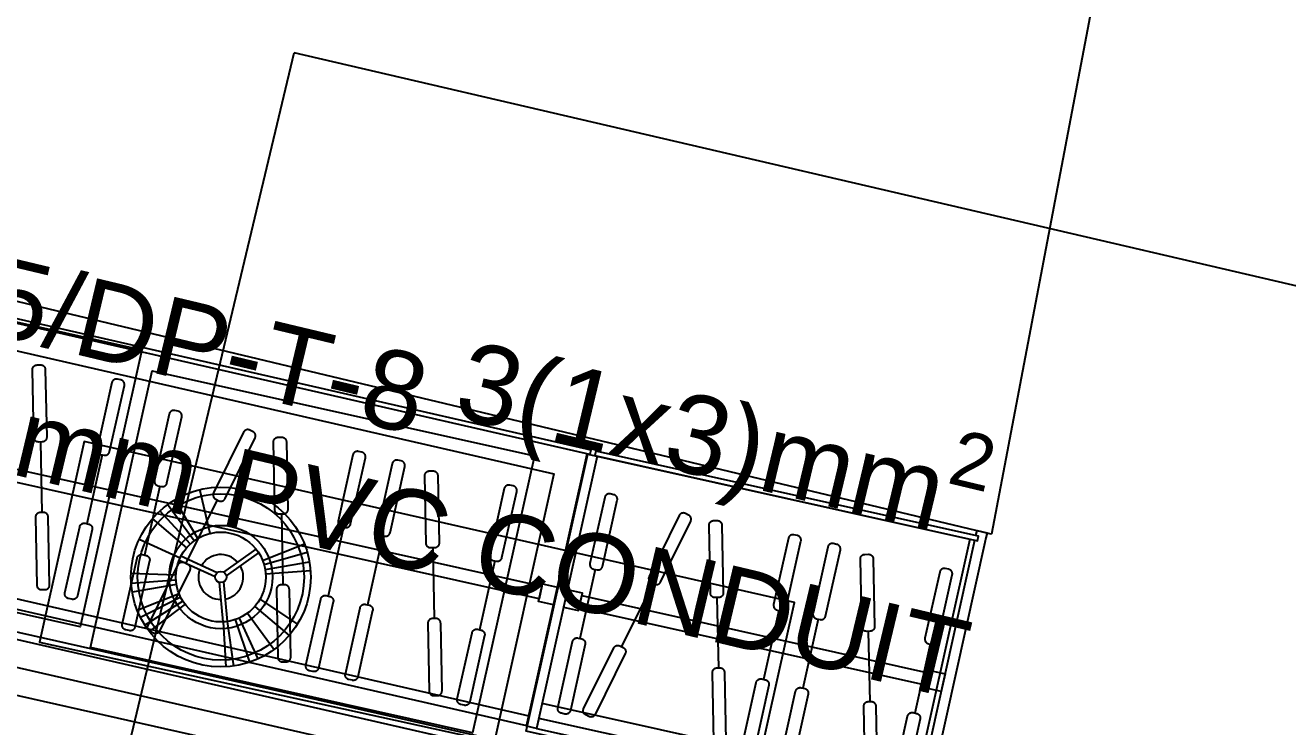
# Model space of a CAD drawing. Extents: x -678889171 to 586587, y -792238163 to 335485.
# Drawn here: x 76712 to 79168, y 23012 to 24378 of the extents above; entities that cross this region are included whole.
import ezdxf
from ezdxf import colors
from ezdxf.entities.mleader import LeaderData, LeaderLine
from ezdxf.math import Vec2, Vec3
from ezdxf.xclip import XClip

# ---------------------------------------------------------------- set-up
doc = ezdxf.new("R2010")
doc.units = 0
doc.header["$MEASUREMENT"] = 0
doc.header["$XCLIPFRAME"] = 2
doc.layers.get('0').update_dxf_attribs({"color": 8})
for name, color, linetype in [('9TH-FURN$0$A-SITE-PATT', 252, 'Continuous'), ('9TH-FURN$0$XR-A-TYP-7-8-9-10$0$TYPICAL TYPES$0$I-EQPM', 252, 'Continuous'), ('9TH-FURN$0$XR-A-TYP-7-8-9-10$0$TYPICAL TYPES$0$I-FURN', 252, 'Continuous'), ('E-TEXT', 3, 'Continuous'), ('XR-A-7TH8TH$0$XR-A-TYP-7-8-9-10$0$A-WALL', 252, 'Continuous'), ('XR-A-9TH-FLOOR$0$A-WALL', 252, 'Continuous'), ('XR-A-TYP.furn$0$2ND-FURN$0$XREF1$0$I-FURN', 252, 'Continuous'), ('XR-A-TYP.furn$0$2ND-FURN$0$XREF1$0$XREF_1BR$0$I-FURN', 252, 'Continuous')]:
    doc.layers.add(name, color=color, linetype=linetype)
doc.styles.get("Standard").update_dxf_attribs({"font": 'arial.ttf'})

# ---------------------------------------------------------------- blocks, each defined once
blk = doc.blocks.new('9TH-FURN$0$XR-A-TYP-7-8-9-10$0$TYPICAL TYPES$0$T-lamp')
for p, q in [((-0.001382774731780501, 0.08748907319889554), (-0.002765549463504158, 0.1749781463978053)), ((-0.03685997040935263, 0.07935737254082653), (-0.06875697268154113, 0.1609269358694121)), ((-0.02109759772733355, 0.08491843948930011), (-0.04219519545463868, 0.1698368789786002)), ((0.01686304560624308, 0.08585969769363544), (0.033726091212543, 0.1717193953872709)), ((0.02520280534272956, 0.08379181701108962), (0.05040561068545912, 0.1675836340221508)), ((0.04014586550880495, 0.07774676506267042), (0.08029173101758147, 0.1554935301253551)), ((0.04667724612633606, 0.07401003100407877), (0.0933544922526437, 0.1480200620081433)), ((-0.07889810106058803, 0.0378330496285173), (-0.1577962021211761, 0.0756660992570346)), ((-0.07483080043735413, 0.04534976627354581), (-0.1496616008747367, 0.09069953254709162)), ((0.001223331024419849, 0.01086887148599658), (0.03990641712334764, 0.07786994200291986)), ((-0.0826328985263558, 0.02877592876514257), (-0.1652657970526832, 0.05755185753032777)), ((0.008801053305120377, 0.00649387148737901), (0.04748413940407659, 0.07349494200430229)), ((-0.08505681644069796, 0.02053260753378083), (-0.1701136328813675, 0.04106521506756167)), ((-0.01002438432954023, 0.004374999998617568), (-0.08739055652742422, 0.004374999998617568)), ((0.08745049231913526, 0.002943023666333033), (0.174900984638299, 0.005886047332637645)), ((-0.01002438432954023, -0.004374999998617568), (-0.08739055652742422, -0.004374999998617568)), ((0.001223331024419849, -0.01086887148599658), (0.03990641712334764, -0.07786994200291986)), ((0.008801053305120377, -0.00649387148737901), (0.04748413940407659, -0.07349494200430229)), ((0.08505681644069796, -0.02053260753380926), (0.1701136328813675, -0.04106521506761851)), ((0.08653558545827877, -0.01295540213779134), (0.173071170916586, -0.02591080427555426)), ((0.08737997856039215, -0.004581412658481554), (0.1747599571207843, -0.009162825316920475)), ((0.07483080043735413, -0.04534976627354581), (0.1496616008747367, -0.0906995325470632)), ((0.07889810106055961, -0.03783304962855993), (0.1577962021211761, -0.07566609925709145)), ((0.06928195055166952, -0.05344400174874409), (0.138563901103339, -0.1068880034974455)), ((-0.03249049224331202, -0.08124418692403879), (-0.0649809844865672, -0.162488373848106)), ((-0.007159133188082478, -0.08720663281630436), (-0.01431826637616496, -0.1744132656325945)), ((0.001382774731723657, -0.08748907319889554), (0.002765549463504158, -0.1749781463978053)), ((0.01117099337798777, -0.08678397837222462), (0.02234198675597554, -0.1735679567444492)), ((0.02109759772730513, -0.08491843948930011), (0.04219519545461026, -0.1698368789786144)), ((0.04354374302988617, -0.07589593163082498), (0.0870874860597155, -0.15179186326165))]:
    blk.add_line(p, q)
for radius in [0.1749999999447027, 0.16187499994885, 0.1006249999682041, 0.08749999997235136, 0.01093749999654392]:
    blk.add_circle((0, 0), radius)
for start, end in [(65.73917047762941, 174.2608295223939), (305.7391704778918, 54.26082952210819), (185.7391704776061, 294.2608295223706)]:
    blk.add_arc((0, 0), 0.04374999998617568, start, end)
blk = doc.blocks.new('XR-A-7TH8TH')
at = {"layer": 'XR-A-7TH8TH$0$XR-A-TYP-7-8-9-10$0$A-WALL'}
for p, q in [((81654.76168647711, 9188.114606282426), (78560.49860841589, 9884.142185184428)), ((81287.07801560608, 9147.82339740895), (78533.54007645255, 9767.207818466219))]:
    blk.add_line(p, q, dxfattribs=at)
blk = doc.blocks.new('XR-A-TYP.furn$0$2ND-FURN$0$XREF1$0$XREF_1BR$0$A$C0C3539C5')
at = {"layer": 'XR-A-TYP.furn$0$2ND-FURN$0$XREF1$0$XREF_1BR$0$I-FURN', "ltscale": 0.5}
for p, q in [((-0.06875678366395777, -1.20792265079217e-13), (0.06875678366389648, 1.13686837721616e-13)), ((-0.06875678366395732, -0.0830000000003146), (0.06875678366435523, -0.08300000000042829)), ((-0.06875678366350302, -0.161510574540106), (0.06875678366492322, -0.1615105745402161)), ((-0.06679417772255647, -0.2767052583998328), (0.06679417772159324, -0.2440842147474331)), ((-0.06679417772256091, -0.4045252790950862), (0.06679417772159324, -0.4371463227474823)), ((-0.06875678366350302, -0.527658958865235), (0.06875678366492277, -0.5276589588653486)), ((-0.06875678366304827, -0.6061695334050263), (0.06875678366537796, -0.60616953340514)), ((-0.06679417768963658, -0.7061918151438977), (0.06679417775451757, -0.7388128587962939)), ((-0.06875678363057869, -0.8293254949140465), (0.0687567836978471, -0.8293254949141602)), ((-0.06875678363012394, -0.9078360694538379), (0.06875678369830229, -0.9078360694539516))]:
    blk.add_line(p, q, dxfattribs=at)
for points in [[(-0.2097567836644889, -0.01250000000004903, -0.4142135623730951), (-0.2187567836650155, -0.003500000000034476), (-0.2187567836650151, 0.003499999999913683, -0.4142135623730951), (-0.2097567836644889, 0.01250000000004192), (-0.07775678366357441, 0.01250000000015916, -0.4142135623730951), (-0.06875678366395777, 0.003500000000137504), (-0.06875678366395821, -0.003500000000148162, -0.4142135623730951), (-0.07775678366402916, -0.01249999999981988)], [(0.2097567836648824, -0.0124999999998181, 0.4142135623730951), (0.2187567836653552, -0.003499999999919012), (0.2187567836649573, 0.003500000000142833, 0.4142135623730951), (0.2097567836648824, 0.01250000000016094), (0.07775678366436578, 0.01250000000015561, 0.4142135623730951), (0.06875678366435478, 0.003500000000141057), (0.06875678366390003, -0.00350000000014461, 0.4142135623730951), (0.07775678366442618, -0.01250000000004903)], [(-0.2097567836644889, -0.09550000000047021, -0.4142135623730951), (-0.2187567836645035, -0.08650000000034552), (-0.218756783664503, -0.07950000000039736, -0.4142135623730951), (-0.2097567836644889, -0.07050000000037926), (-0.07775678366397187, -0.07050000000038281, -0.4142135623730951), (-0.06875678366395732, -0.07950000000040092), (-0.06875678366395777, -0.08650000000046276, -0.4142135623730951), (-0.07775678366351713, -0.09550000000058745)], [(0.2097567836649432, -0.09550000000046843, 0.4142135623730951), (0.2187567836649578, -0.08650000000034552), (0.2187567836649609, -0.07950000000039559, 0.4142135623730951), (0.2097567836649432, -0.07050000000026557), (0.07775678366442662, -0.07050000000038281, 0.4142135623730951), (0.06875678366441207, -0.07950000000039736), (0.06875678366441162, -0.08650000000022828, 0.4142135623730951), (0.07775678366442662, -0.09550000000036007)], [(-0.2097567836644889, -0.1740105745404925, -0.4142135623730951), (-0.2187567836649618, -0.1650105745403643), (-0.2187567836639954, -0.1580105745401887, -0.4142135623730951), (-0.2097567836644889, -0.1490105745401706), (-0.07775678366351757, -0.1490105745401706, -0.4142135623730951), (-0.06875678366350657, -0.158010574540306), (-0.06875678366396132, -0.165010574540478, -0.4142135623730951), (-0.07775678366397232, -0.1740105745406062)], [(0.2097567836649428, -0.1740105745402616, 0.4142135623730951), (0.2187567836654121, -0.1650105745402506), (0.2187567836649578, -0.1580105745403007, 0.4142135623730951), (0.2097567836649428, -0.1490105745401706), (0.07775678366442618, -0.1490105745401742, 0.4142135623730951), (0.06875678366441207, -0.1580105745401887), (0.06875678366395688, -0.1650105745402506, 0.4142135623730951), (0.07775678366442618, -0.1740105745404925)], [(0.2067347053171034, -0.2227793153916764, 0.4142135623730951), (0.2133428227839995, -0.2119012280803627), (0.211682278954981, -0.2051010373336322, 0.4142135623730951), (0.2008041916437224, -0.1984929198672507), (0.07257202327411916, -0.2298060320625872, 0.4142135623730951), (0.06596390580773415, -0.2406841193738973), (0.06762444963589997, -0.2474843101209707, 0.4142135623730951), (0.0785025369474961, -0.254092427587242)], [(-0.2008041916443557, -0.322296553279898, -0.4142135623730951), (-0.2116822789560087, -0.3156884358135112), (-0.2133428227845693, -0.3088882450666723, -0.4142135623730951), (-0.2067347053177291, -0.2980101577553587), (-0.07850253694767106, -0.2666970455597983, -0.4142135623730951), (-0.0676244496368672, -0.2733051630262935), (-0.06596390580830347, -0.2801053537733686, -0.4142135623730951), (-0.07257202327474888, -0.2909834410843395)], [(-0.2008041916443521, -0.3589339842150139, 0.4142135623730951), (-0.2116822789560051, -0.3655421016812888), (-0.2133428227845688, -0.3723422924281312, 0.4142135623730951), (-0.2067347053177295, -0.3832203797395568), (-0.07850253694766751, -0.4145334919351171, 0.4142135623730951), (-0.0676244496368672, -0.4079253744685065), (-0.06596390580830347, -0.4011251837215504, 0.4142135623730951), (-0.07257202327474532, -0.3902470964105795)], [(0.2067347053171029, -0.4584512221032355, -0.4142135623730951), (0.2133428227839995, -0.4693293094144373), (0.211682278954981, -0.4761295001612815, -0.4142135623730951), (0.200804191643726, -0.4827376176275475), (0.07257202327411516, -0.4514245054322163, -0.4142135623730951), (0.06596390580773415, -0.4405464181210181), (0.06762444963589997, -0.4337462273739483, -0.4142135623730951), (0.07850253694749254, -0.4271381099075633)], [(-0.2097567836644889, -0.5401589588655042, -0.4142135623730951), (-0.2187567836649582, -0.5311589588653796), (-0.2187567836639919, -0.5241589588653177, -0.4142135623730951), (-0.2097567836644889, -0.5151589588653032), (-0.07775678366351757, -0.5151589588653032, -0.4142135623730951), (-0.06875678366350302, -0.5241589588654314), (-0.06875678366395777, -0.5311589588653796, -0.4142135623730951), (-0.07775678366397232, -0.5401589588656179)], [(0.2097567836649423, -0.5401589588652769, 0.4142135623730951), (0.2187567836654116, -0.5311589588652623), (0.2187567836649578, -0.5241589588653159, 0.4142135623730951), (0.2097567836649428, -0.5151589588651859), (0.07775678366442618, -0.5151589588653032, 0.4142135623730951), (0.06875678366441162, -0.5241589588653142), (0.06875678366395688, -0.5311589588652623, 0.4142135623730951), (0.07775678366442573, -0.5401589588653941)], [(-0.2097567836640342, -0.6186695334052992, -0.4142135623730951), (-0.2187567836645035, -0.6096695334051709), (-0.2187567836635371, -0.6026695334051091, -0.4142135623730951), (-0.2097567836640342, -0.5936695334050945), (-0.07775678366300598, -0.5936695334050945, -0.4142135623730951), (-0.06875678366304827, -0.6026695334052228), (-0.06875678366350302, -0.6096695334052846, -0.4142135623730951), (-0.07775678366351757, -0.6186695334054093)], [(0.2097567836653971, -0.6186695334050665, 0.4142135623730951), (0.2187567836658699, -0.6096695334050555), (0.2187567836654156, -0.602669533405221, 0.4142135623730951), (0.2097567836653975, -0.593669533405091), (0.07775678366488092, -0.5936695334050945, 0.4142135623730951), (0.06875678366492322, -0.6026695334051055), (0.06875678366441473, -0.6096695334050573, 0.4142135623730951), (0.07775678366488092, -0.6186695334052992)], [(-0.2008041916114283, -0.6606005202638254, 0.4142135623730951), (-0.2116822789230808, -0.6672086377301003), (-0.2133428227516445, -0.6740088284769428, 0.4142135623730951), (-0.2067347052848052, -0.6848869157883684), (-0.07850253691474318, -0.7162000279839287, 0.4142135623730951), (-0.06762444960394287, -0.7095919105173181), (-0.06596390577537914, -0.7027917197703619, 0.4142135623730951), (-0.072572023241821, -0.6919136324593911)], [(0.2067347053500272, -0.7601177581520471, -0.4142135623730951), (0.2133428228169238, -0.7709958454632488), (0.2116822789879054, -0.7777960362100913, -0.4142135623730951), (0.2008041916766503, -0.7844041536763591), (0.07257202330703949, -0.7530910414810279, -0.4142135623730951), (0.06596390584065848, -0.7422129541698297), (0.0676244496688243, -0.7354127634227599, -0.4142135623730951), (0.07850253698041687, -0.7288046459563748)], [(-0.2097567836315646, -0.8418254949143158, -0.4142135623730951), (-0.2187567836320339, -0.8328254949141911), (-0.2187567836310675, -0.8258254949141293, -0.4142135623730951), (-0.2097567836315646, -0.8168254949141147), (-0.07775678363059324, -0.8168254949141147, -0.4142135623730951), (-0.06875678363057869, -0.825825494914243), (-0.06875678363103344, -0.8328254949141911, -0.4142135623730951), (-0.07775678363104799, -0.8418254949144295)], [(0.2097567836978667, -0.8418254949140884, 0.4142135623730951), (0.218756783698336, -0.8328254949140739), (0.2187567836978821, -0.8258254949141275, 0.4142135623730951), (0.2097567836978671, -0.8168254949139975), (0.0777567836973505, -0.8168254949141147, 0.4142135623730951), (0.06875678369733595, -0.8258254949141257), (0.06875678369688121, -0.8328254949140739, 0.4142135623730951), (0.07775678369735006, -0.8418254949142057)], [(-0.2097567836311098, -0.9203360694541107, -0.4142135623730951), (-0.2187567836315791, -0.9113360694539825), (-0.2187567836306128, -0.9043360694539206, -0.4142135623730951), (-0.2097567836311098, -0.8953360694539061), (-0.07775678363008165, -0.8953360694539061, -0.4142135623730951), (-0.06875678363012394, -0.9043360694540343), (-0.06875678363057869, -0.9113360694540962, -0.4142135623730951), (-0.07775678363059324, -0.9203360694542209)], [(0.2097567836983214, -0.920336069453878, 0.4142135623730951), (0.2187567836987943, -0.911336069453867), (0.21875678369834, -0.9043360694540326, 0.4142135623730951), (0.2097567836983218, -0.8953360694539025), (0.07775678369780525, -0.8953360694539061, 0.4142135623730951), (0.06875678369784755, -0.9043360694539171), (0.06875678369733906, -0.9113360694538688, 0.4142135623730951), (0.07775678369780525, -0.9203360694541107)]]:
    blk.add_lwpolyline(points, format="xyb", close=True, dxfattribs=at)
blk = doc.blocks.new('*U1719')
at = {"layer": 'XR-A-TYP.furn$0$2ND-FURN$0$XREF1$0$XREF_1BR$0$I-FURN'}
for points in [[(-1826.407053062097, 2.292662610869911e-05), (-1796.407053062097, 2.292662610869911e-05), (-1796.407053062097, 35.00002292662611), (-1826.407053062097, 35.00002292662611)], [(-1103.405509989847, 5.000020932347972), (-1796.407053062097, 5.000022926626109), (-1796.407053062097, 30.00002292662611), (-1103.405509989847, 30.00002093234797)], [(-1073.405509989847, 2.292662610869911e-05), (-1103.405509989847, 2.292662610869911e-05), (-1103.405509989847, 35.00002292662611), (-1073.405509989847, 35.00002292662611)]]:
    blk.add_lwpolyline(points, close=True, dxfattribs=at)
blk = doc.blocks.new('*U1720')
at = {"layer": 'XR-A-TYP.furn$0$2ND-FURN$0$XREF1$0$XREF_1BR$0$I-FURN'}
for points in [[(-2137.976276214786, 2.292662610869911e-05), (-2107.976276214786, 2.292662610869911e-05), (-2107.976276214786, 35.00002292662611), (-2137.976276214786, 35.00002292662611)], [(-477.9630733752907, 5.000020932347972), (-2107.976276214786, 5.000022926626109), (-2107.976276214786, 30.00002292662611), (-477.9630733752907, 30.00002093234797)], [(-447.9630733752907, 2.292662610869911e-05), (-477.9630733752907, 2.292662610869911e-05), (-477.9630733752907, 35.00002292662611), (-447.9630733752907, 35.00002292662611)]]:
    blk.add_lwpolyline(points, close=True, dxfattribs=at)
blk = doc.blocks.new('XR-A-TYP.furn')
at = {"layer": 'XR-A-TYP.furn$0$2ND-FURN$0$XREF1$0$I-FURN'}
blk.add_line((81253.0596177537, 9371.9289233311, 0.02797495453092775), (80517.94335931649, 9535.072316717255, 0.02017530668456441), dxfattribs=at)
for points, elevation in [([(80610.27674488428, 10020.15615389725), (78891.7214771686, 10413.40120058334), (78893.67958933448, 10422.18560997428), (80612.23484714984, 10028.94056597428)], 0.02136903531058958), ([(80620.02992736919, 10017.91301960633), (81364.77983967731, 9852.028198844302), (81366.7379317362, 9860.81261282212), (80621.98802954587, 10026.69743182661)], 0.02136916715165325), ([(80487.69222917405, 9491.290835961772), (78759.51122238331, 9886.48390005852), (78763.86255709728, 9906.004808954836), (80492.04356388802, 9510.811744858089)], 0.0213690350018015), ([(81361.85870960799, 9861.90493143384), (81364.03437927, 9871.665391280243), (81383.55528788196, 9867.314054306597), (81381.37961929265, 9857.553600085848), (81381.37961929265, 9857.553600085848), (81379.42151781546, 9848.769191374799), (81379.42151781546, 9848.769191374799), (81266.05454490396, 9338.301860071231), (81246.53363640809, 9342.653197017687), (81359.90060807641, 9853.120522490659), (81364.78083641635, 9852.032693968576), (81366.73893803681, 9860.817102768502)], 0.0213691650302885), ([(80447.17991990448, 9441.518530047724), (78801.98435530494, 9818.20547358683), (78790.55710909443, 9766.940716535653), (80435.75267369398, 9390.253772996548)], 0.02136903261207104), ([(80507.06497887272, 9486.270913769076), (81261.59834124875, 9318.80459293798), (81265.94968037332, 9338.325500801278), (80511.41631788122, 9505.791821659557)], 0.02136916719937839)]:
    blk.add_lwpolyline(points, close=True, dxfattribs=dict(at, elevation=elevation))
for points, elevation in [([(78827.63297773566, 9812.570271470948), (78946.43461531756, 10347.4154067268), (80540.35035707465, 9982.0770256416), (80421.54871951994, 9447.231890501818)], 0.0213689999535802), ([(80607.34742440464, 10029.96127517278), (80609.52301638268, 10039.72138713225), (80629.04392487854, 10035.37005018579), (80626.86825643251, 10025.60959605392), (80621.98802928136, 10026.69743017446), (80620.0299276609, 10017.91302137454), (80624.91015490092, 10016.82518711073), (80507.06885101314, 9486.292280781585), (80487.54794260614, 9490.643617584792), (80605.38932205018, 10021.176863239)], 0.02136899888532337)]:
    blk.add_lwpolyline(points, dxfattribs=dict(at, elevation=elevation))
at = {"layer": 'XR-A-TYP.furn$0$2ND-FURN$0$XREF1$0$I-FURN', "extrusion": (3.488438897971103e-11, -7.541207334660893e-12, -1)}
ref = blk.add_blockref('XR-A-TYP.furn$0$2ND-FURN$0$XREF1$0$XREF_1BR$0$A$C0C3539C5', (-78837.53919335667, 10132.73356283408, -0.0213663591893784), dxfattribs=dict(at, xscale=999.9999999999992, yscale=999.9999999999992, zscale=-1000, rotation=282.5661620531517))
XClip(ref).set_block_clipping_path([(-0.28487748012921976, -0.8602293080562493), (0.26753323362501824, -0.0984328914996393)])
at = {"layer": 'XR-A-TYP.furn$0$2ND-FURN$0$XREF1$0$I-FURN', "rotation": 347.4338379405942}
for name, p in [('*U1720', (80977.15118600152, 9630.004280326939, 0.02137488554470244)), ('*U1719', (82341.94344896529, 9325.064725071963, 0.02797605605822638))]:
    blk.add_blockref(name, p, dxfattribs=at)
at = {"layer": 'XR-A-TYP.furn$0$2ND-FURN$0$XREF1$0$I-FURN', "extrusion": (3.488438897971103e-11, -7.541207334660893e-12, -1)}
ref = blk.add_blockref('XR-A-TYP.furn$0$2ND-FURN$0$XREF1$0$XREF_1BR$0$A$C0C3539C5', (-79601.03190648348, 9926.376978729342, -0.02136628012893713), dxfattribs=dict(at, xscale=999.9999999999992, yscale=999.9999999999992, zscale=-1000, rotation=282.5661620531517))
XClip(ref).set_block_clipping_path([(-0.28487748012921976, -0.8602293080562493), (0.26753323362501824, -0.0984328914996393)])
ref = blk.add_blockref('XR-A-TYP.furn$0$2ND-FURN$0$XREF1$0$XREF_1BR$0$A$C0C3539C5', (-80448.4881829968, 9764.053129198393, -0.02136626409447637), dxfattribs=dict(at, xscale=999.9999999999992, yscale=999.9999999999992, zscale=-1000, rotation=282.5661620531517))
XClip(ref).set_block_clipping_path([(-0.28487748012921976, -0.8602293080562493), (0.26753323362501824, -0.0984328914996393)])

msp = doc.modelspace()

# ---------------------------------------------------------------- linework, layer by layer
at = {"layer": '9TH-FURN$0$XR-A-TYP-7-8-9-10$0$TYPICAL TYPES$0$I-FURN', "elevation": -7.049837531057406e-05}
msp.add_lwpolyline([(78123.6817926882, 22872.96569235149), (78208.32661807683, 23253.91808911118), (76826.07362998364, 23567.3691814837), (76739.31244800665, 23176.89191287265)], close=True, dxfattribs=at)

# ---------------------------------------------------------------- block references
at = {"layer": '9TH-FURN$0$XR-A-TYP-7-8-9-10$0$TYPICAL TYPES$0$I-EQPM', "extrusion": (-1.79084077117285e-15, 1.902690042013668e-16, -1), "xscale": -1000.000000000001, "yscale": 1000.000000000001, "zscale": -1000.000000000001, "rotation": 144.6380775380107}
msp.add_blockref('9TH-FURN$0$XR-A-TYP-7-8-9-10$0$TYPICAL TYPES$0$T-lamp', (-77092.12442478951, 23303.42822479086, 7.04982708690122e-05), dxfattribs=at)

# ---------------------------------------------------------------- next in the draw order: block references
at = {"layer": 'XR-A-9TH-FLOOR$0$A-WALL'}
msp.add_blockref('XR-A-7TH8TH', (-2800.434649049275, 13522.11598560929), dxfattribs=at)

# ---------------------------------------------------------------- next in the draw order: block references
at = {"layer": '9TH-FURN$0$A-SITE-PATT'}
msp.add_blockref('XR-A-TYP.furn', (-2800.434649049275, 13522.11598560929), dxfattribs=at)

# ---------------------------------------------------------------- next in the draw order: linework, layer by layer
at = {"color": 240, "true_color": 0xed1f24}
for p, q in [((76761.19952151508, 22336.79800702193, -2.240248195726551), (77234.67517801924, 24324.0292708961, -1.316671547528991)), ((79472.73422874868, 23802.637705058, -8.79178577224574e-08), (77234.67517801924, 24324.02927089611, -1.260062372290683))]:
    msp.add_line(p, q, dxfattribs=at)

# ---------------------------------------------------------------- next in the draw order: leaders
at = {"layer": 'E-TEXT', "color": 30}
ml = msp.add_multileader_mtext('Standard', dxfattribs=at)
ml.set_content('\\C30;CT15/DP-T-8 {\\A1;3(1x3)mm\\H0.7x;\\S2^ ;\\H1.42857x; \\P∅ 25 mm PVC CONDUIT}', color=3)
ml.set_leader_properties(color=30)
ml.build(insert=Vec2(0, 0))
ml.multileader.update_dxf_attribs({"text_right_attachment_type": 6, "dogleg_length": 0.2763936738358556, "arrow_head_size": 153.5520410199195, "scale": 2})
ctx = ml.context
ctx.base_point, ctx.scale, ctx.char_height, ctx.arrow_head_size, ctx.landing_gap_size, ctx.plane_origin, ctx.plane_x_axis, ctx.plane_y_axis = Vec3(76268.85433318329, 24049.3942552843, -1.656475954188111e-05), 2, 153.5520410199195, 153.5520410199195, 3.071040820398391, Vec3(76967.86641838771, 37515.70670520319, 3.856050631544061e-05), Vec3(0.9726251326072547, -0.2323797569082132, 3.477911888746863e-09), Vec3(0.2323797569082132, 0.9726251326072547, 4.799668914001094e-09)
ctx.right_attachment = 6
notes = []
notes.append((ctx, [(1, (1, 1, 0), (78591.67932640831, 23387.08974314492, -8.673125555643739e-06), (-0.9726251326072548, 0.2323797569082132, -3.477911888746863e-09), 0.5527873476717114, [(1, [(79317.09350124016, 27209.98264778656, 9.346505184678807e-06)], 0, [])])]))
ctx.mtext.insert, ctx.mtext.text_direction, ctx.mtext.rotation, ctx.mtext.width, ctx.mtext.defined_height, ctx.mtext.flow_direction, ctx.mtext.extrusion = Vec3(76290.40052584559, 24126.36020065285, -1.617074879818544e-05), Vec3(0.9726251326072547, -0.2323797569082132, 3.477911888746862e-09), 6.048661600629647, 3054.777563732398, 503.6081972500259, 5, Vec3(-4.49805040746423e-09, -3.860082294695988e-09, 1)
ml = msp.add_multileader_mtext('Standard', dxfattribs=at)
ml.set_content('\\C30;CT2/DP-T-8 {\\A1;3(1x3)mm\\H0.7x;\\S2^ ;\\H1.42857x; \\P∅ 25 mm PVC CONDUIT}', color=3)
ml.set_leader_properties(color=30)
ml.build(insert=Vec2(0, 0))
ml.multileader.update_dxf_attribs({"text_right_attachment_type": 6, "dogleg_length": 0.2763936738358556, "arrow_head_size": 153.5520410199195, "scale": 2})
ctx = ml.context
ctx.base_point, ctx.scale, ctx.char_height, ctx.arrow_head_size, ctx.landing_gap_size, ctx.plane_origin, ctx.plane_x_axis, ctx.plane_y_axis = Vec3(77999.4766952707, 25411.08904687813, -1.730699440741814e-05), 2, 153.5520410199195, 153.5520410199195, 3.071040820398391, Vec3(79143.79885497651, 35913.55845233223, 2.964824083665978e-05), Vec3(0.9791758036653332, -0.2030141510248707, 3.477911888746863e-09), Vec3(0.2030141510248706, 0.9791758036653332, 4.799668914001095e-09)
ctx.right_attachment = 6
notes.append((ctx, [(1, (1, 1, 0), (80341.17506856861, 24818.96410698372, -9.415360421180762e-06), (-0.9791758036653332, 0.2030141510248707, -3.477911888746863e-09), 0.5527873476717114, [(1, [(80404.91383887455, 25259.06869848724, -7.378566143325717e-06)], 0, [])])]))
ctx.mtext.insert, ctx.mtext.text_direction, ctx.mtext.rotation, ctx.mtext.width, ctx.mtext.defined_height, ctx.mtext.flow_direction, ctx.mtext.extrusion = Vec3(78018.69769442081, 25488.66835053824, -1.691298366372247e-05), Vec3(0.9791758036653332, -0.2030141510248707, 3.477911888746862e-09), 6.078750110035444, 3497.316897581842, 503.6081972500259, 5, Vec3(-4.379887878517306e-09, -3.993654336761226e-09, 1)
ml = msp.add_multileader_mtext('Standard', dxfattribs=at)
ml.set_content('\\C30;CT14/DP-T-8 {\\A1;3(1x3)mm\\H0.7x;\\S2^ ;\\H1.42857x; \\P∅ 25 mm PVC CONDUIT}', color=3)
ml.set_leader_properties(color=30)
ml.build(insert=Vec2(0, 0))
ml.multileader.update_dxf_attribs({"text_right_attachment_type": 6, "dogleg_length": 0.2763936738358556, "arrow_head_size": 153.5520410199195, "scale": 2})
ctx = ml.context
ctx.base_point, ctx.scale, ctx.char_height, ctx.arrow_head_size, ctx.landing_gap_size, ctx.plane_origin, ctx.plane_x_axis, ctx.plane_y_axis = Vec3(79721.3565897645, 24341.1879636985, 1.828136421921103e-05), 2, 153.5520410199195, 153.5520410199195, 3.071040820398391, Vec3(73463.46833779119, 34904.16069277743, 3.397414773374796e-05), Vec3(0.9817099728005241, -0.1903825866616857, 3.477911888746863e-09), Vec3(0.1903825866616856, 0.9817099728005241, 4.799668914001094e-09)
ctx.right_attachment = 6
notes.append((ctx, [(0, (1, 1, 0), (79720.81391291246, 24341.29320478363, 1.827944167352261e-05), (0.9817099728005241, -0.1903825866616857, 3.477911888746865e-09), 0.5527873476717114, [(1, [(75212.982233949, 25415.74221628532, 3.120460612651113e-06)], 0, [])])]))
ctx.mtext.insert, ctx.mtext.text_direction, ctx.mtext.rotation, ctx.mtext.width, ctx.mtext.defined_height, ctx.mtext.flow_direction, ctx.mtext.extrusion = Vec3(79739.23754189163, 24417.26040530112, 1.866682859881637e-05), Vec3(0.9817099728005241, -0.1903825866616857, 3.477911888746862e-09), 6.091633460812881, 2376.813927149846, 503.6081972500259, 5, Vec3(-4.3280741686715e-09, -4.049748977454414e-09, 1)
for ctx, leaders in notes:
    for number, flags, end, landing, length, lines in leaders:
        leader = LeaderData()
        leader.index, (leader.has_last_leader_line, leader.has_dogleg_vector, leader.attachment_direction) = number, flags
        leader.last_leader_point, leader.dogleg_vector, leader.dogleg_length = Vec3(end), Vec3(landing), length
        for number, points, colour, breaks in lines:
            line = LeaderLine()
            line.index, line.vertices, line.color, line.breaks = number, Vec3.list(points), colors.encode_raw_color(colour), breaks
            leader.lines.append(line)
        ctx.leaders.append(leader)

doc.saveas('drawing.dxf')
